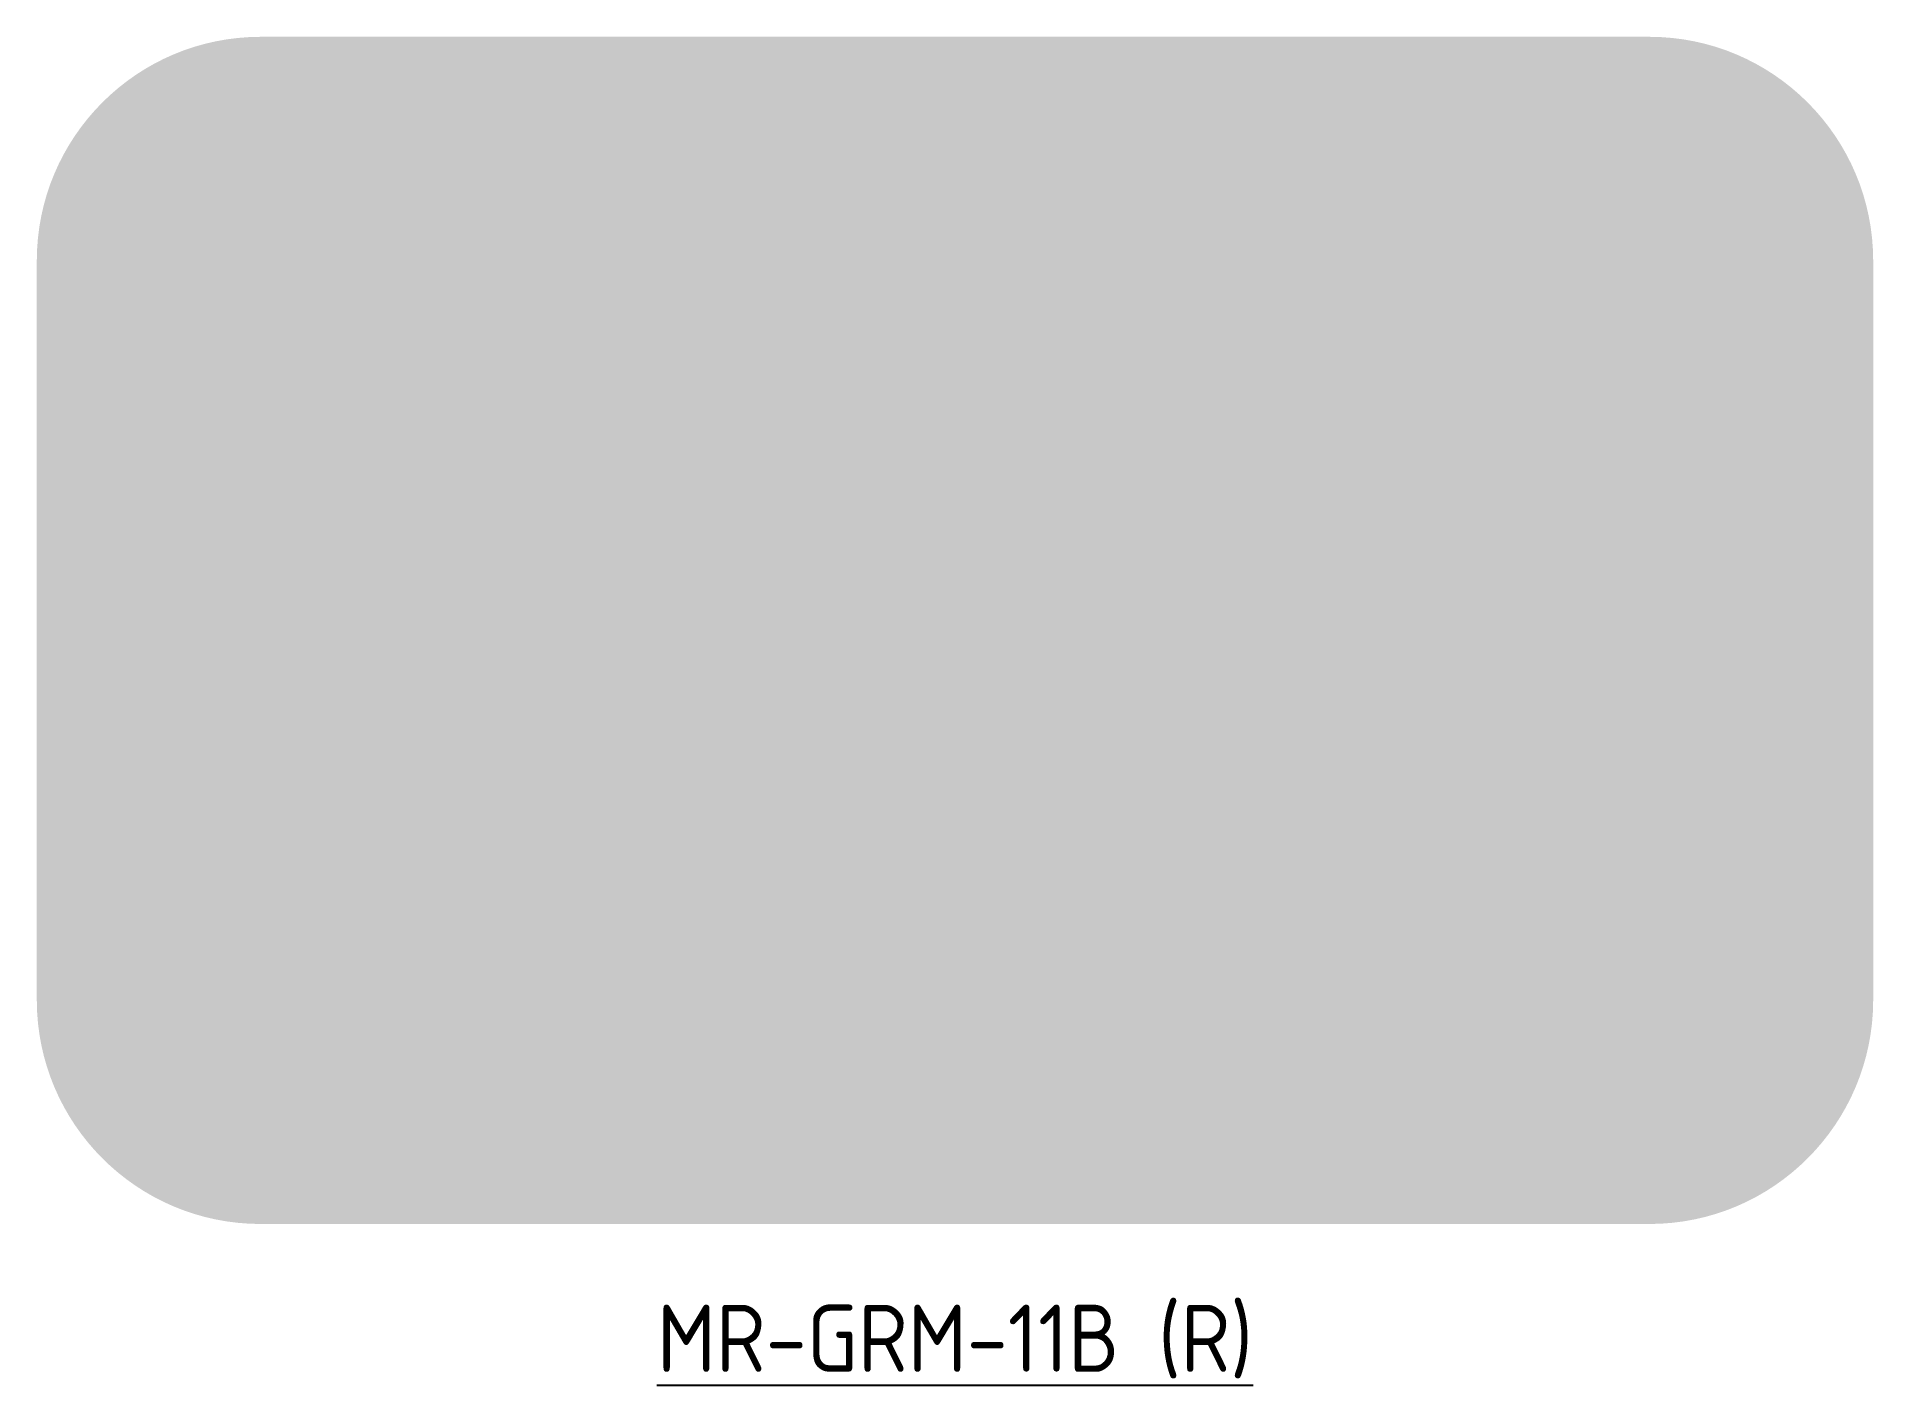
# Model space of a CAD drawing. Extents: x -41 to 41, y -7.2 to 53.
import ezdxf

# ---------------------------------------------------------------- set-up
doc = ezdxf.new("R2010")
doc.units = 0
doc.layers.add('_GREEN-ST', color=96, linetype='Continuous')
doc.layers.add('T35', color=3, linetype='Continuous')
doc.layers.add('_YELLOW', color=7, linetype='Continuous', true_color=0xfedb00)
doc.styles.add('T35', font='isocp2.shx', dxfattribs={"height": 3.5})

msp = doc.modelspace()

# ---------------------------------------------------------------- hatches: boundary and pattern name
at = {"layer": '_GREEN-ST'}
h = msp.add_hatch(color=256, dxfattribs=at)
h.dxf.hatch_style = 1
edge = h.paths.add_edge_path(flags=16)
edge.add_line((-17.6, 30), (-9.07, 28.031))
edge.add_arc((-8.8, 29.2), 1.2, 257.00048, 398.94581)
edge.add_line((-7.867, 29.954), (-19.667, 44.554))
edge.add_arc((-20.6, 43.8), 1.2, 398.94581, 501.05419)
edge.add_line((-21.533, 44.554), (-33.333, 29.954))
edge.add_arc((-32.4, 29.2), 1.2, 501.05419, 642.99952)
edge.add_line((-32.13, 28.031), (-23.6, 30))
edge.add_line((-23.6, 30), (-24.3, 8))
edge.add_line((-24.3, 8), (-16.9, 8))
edge.add_line((-16.9, 8), (-17.6, 30))
edge = h.paths.add_edge_path(flags=16)
edge.add_line((18.6, 23.5), (16.631, 14.97))
edge.add_arc((17.8, 14.7), 1.2, 527.00048, 668.94581)
edge.add_line((18.554, 13.767), (33.154, 25.567))
edge.add_arc((32.4, 26.5), 1.2, 308.94581, 411.05419)
edge.add_line((33.154, 27.433), (18.554, 39.233))
edge.add_arc((17.8, 38.3), 1.2, 411.05419, 552.99952)
edge.add_line((16.631, 38.03), (18.6, 29.5))
edge.add_line((18.6, 29.5), (-3.4, 30.2))
edge.add_line((-3.4, 30.2), (-3.4, 22.8))
edge.add_line((-3.4, 22.8), (18.6, 23.5))
edge = h.paths.add_edge_path()
edge.add_arc((31, 43), 5.2, 360, 450)
edge.add_line((31, 48.2), (-31, 48.2))
edge.add_arc((-31, 43), 5.2, 450, 540)
edge.add_line((-36.2, 43), (-36.2, 10))
edge.add_arc((-31, 10), 5.2, 540, 630)
edge.add_line((-31, 4.8), (31, 4.8))
edge.add_arc((31, 10), 5.2, 270, 360)
edge.add_line((36.2, 10), (36.2, 43))
at = {"layer": '_YELLOW'}
h = msp.add_hatch(color=256, dxfattribs=at)
h.dxf.hatch_style = 1
edge = h.paths.add_edge_path(flags=16)
edge.add_arc((31, 43), 5.2, 360, 450)
edge.add_line((31, 48.2), (-31, 48.2))
edge.add_arc((-31, 43), 5.2, 450, 540)
edge.add_line((-36.2, 43), (-36.2, 10))
edge.add_arc((-31, 10), 5.2, 540, 630)
edge.add_line((-31, 4.8), (31, 4.8))
edge.add_arc((31, 10), 5.2, 270, 360)
edge.add_line((36.2, 10), (36.2, 43))
edge = h.paths.add_edge_path()
edge.add_arc((31, 43), 10, 360, 450)
edge.add_line((31, 53), (-31, 53))
edge.add_arc((-31, 43), 10, 450, 540)
edge.add_line((-41, 43), (-41, 10))
edge.add_arc((-31, 10), 10, 540, 630)
edge.add_line((-31, 0), (31, 0))
edge.add_arc((31, 10), 10, 270, 360)
edge.add_line((41, 10), (41, 43))
h = msp.add_hatch(color=256, dxfattribs=at)
h.dxf.hatch_style = 1
edge = h.paths.add_edge_path()
edge.add_line((18.6, 23.5), (16.631, 14.97))
edge.add_arc((17.8, 14.7), 1.2, 527.00048, 668.94581)
edge.add_line((18.554, 13.767), (33.154, 25.567))
edge.add_arc((32.4, 26.5), 1.2, 308.94581, 411.05419)
edge.add_line((33.154, 27.433), (18.554, 39.233))
edge.add_arc((17.8, 38.3), 1.2, 411.05419, 552.99952)
edge.add_line((16.631, 38.03), (18.6, 29.5))
edge.add_line((18.6, 29.5), (-3.4, 30.2))
edge.add_line((-3.4, 30.2), (-3.4, 22.8))
edge.add_line((-3.4, 22.8), (18.6, 23.5))
edge = h.paths.add_edge_path()
edge.add_line((-17.6, 30), (-9.07, 28.031))
edge.add_arc((-8.8, 29.2), 1.2, 257.00048, 398.94581)
edge.add_line((-7.867, 29.954), (-19.667, 44.554))
edge.add_arc((-20.6, 43.8), 1.2, 398.94581, 501.05419)
edge.add_line((-21.533, 44.554), (-33.333, 29.954))
edge.add_arc((-32.4, 29.2), 1.2, 501.05419, 642.99952)
edge.add_line((-32.13, 28.031), (-23.6, 30))
edge.add_line((-23.6, 30), (-24.3, 8))
edge.add_line((-24.3, 8), (-16.9, 8))
edge.add_line((-16.9, 8), (-17.6, 30))

# ---------------------------------------------------------------- texts
at = {"layer": 'T35', "insert": (0, -3.6), "char_height": 3, "attachment_point": 2, "style": 'T35'}
msp.add_mtext('{\\LMR-GRM-11B (R)}', dxfattribs=at)

doc.saveas('drawing.dxf')
